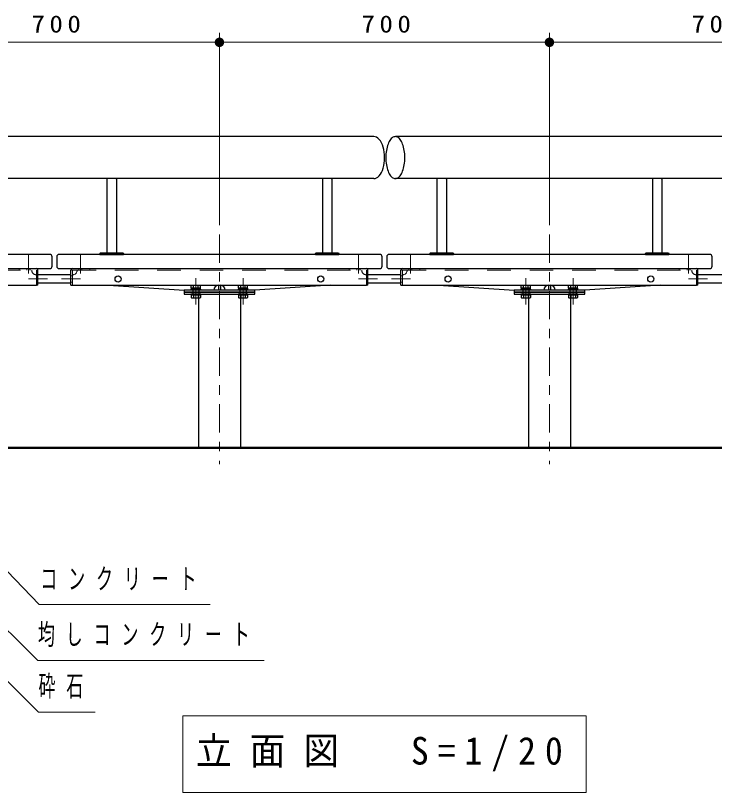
# Model space of a CAD drawing. Units: millimetres on the paper, scale 1:20. Extents: x -365 to 0, y 0 to 257.
# Drawn here: x -302.5 to -228.4, y 71.5 to 153.9 of the extents above; entities that cross this region are included whole.
import ezdxf

# ---------------------------------------------------------------- set-up
doc = ezdxf.new("R2010")
doc.units = ezdxf.units.MM
doc.linetypes.add('USER1', pattern=[4.5, 2.5, -2])
doc.linetypes.add('USER2', pattern=[6, 3, -1, 1, -1])
doc.layers.add('1_20', color=7, linetype='Continuous', lineweight=25)
doc.styles.add('ＭＳ ゴシック', font='')
doc.styles.get('ＭＳ ゴシック').set_extended_font_data('MS Gothic')

# ---------------------------------------------------------------- blocks, each defined once
blk = doc.blocks.new('filled_dot')
at = {"color": 0, "linetype": 'Continuous', "lineweight": -2, "const_width": 1.25}
blk.add_lwpolyline([(-0.625, 0, 1), (0.625, 0, 1)], format="xyb", close=True, dxfattribs=at)

msp = doc.modelspace()

# ---------------------------------------------------------------- linework, layer by layer
at = {"layer": '1_20', "lineweight": 13}
for p, q in [((-280.889, 131.692), (-280.889, 152.072)), ((-245.889, 131.692), (-245.889, 152.072)), ((-315.889, 151.072), (-280.889, 151.072)), ((-280.889, 151.072), (-245.889, 151.072)), ((-245.889, 151.072), (-210.889, 151.072)), ((-284.789, 79.638), (-284.789, 71.505)), ((-241.989, 79.638), (-284.789, 79.638)), ((-241.989, 71.505), (-241.989, 79.638)), ((-284.789, 71.505), (-241.989, 71.505))]:
    msp.add_line(p, q, dxfattribs=at)
at = {"layer": '1_20'}
for p, q in [((-264.522, 141.072), (-332.232, 141.072)), ((-194.522, 141.072), (-262.232, 141.072)), ((-264.522, 136.617), (-332.232, 136.617)), ((-292.816, 136.572), (-292.716, 136.672)), ((-292.816, 136.572), (-292.816, 128.732)), ((-292.716, 136.672), (-291.916, 136.672)), ((-291.816, 136.572), (-291.916, 136.672)), ((-291.816, 136.572), (-291.816, 128.732)), ((-269.961, 136.572), (-269.861, 136.672)), ((-269.961, 136.572), (-269.961, 128.732)), ((-269.861, 136.672), (-269.061, 136.672)), ((-268.961, 136.572), (-269.061, 136.672)), ((-268.961, 136.572), (-268.961, 128.732)), ((-194.522, 136.617), (-262.232, 136.617)), ((-257.816, 136.572), (-257.716, 136.672)), ((-257.816, 136.572), (-257.816, 128.732)), ((-257.716, 136.672), (-256.916, 136.672)), ((-256.816, 136.572), (-256.916, 136.672)), ((-256.816, 136.572), (-256.816, 128.732)), ((-234.961, 136.572), (-234.861, 136.672)), ((-234.961, 136.572), (-234.961, 128.732)), ((-234.861, 136.672), (-234.061, 136.672)), ((-233.961, 136.572), (-234.061, 136.672)), ((-233.961, 136.572), (-233.961, 128.732)), ((-293.566, 128.682), (-293.516, 128.732)), ((-293.566, 128.682), (-293.566, 128.572)), ((-293.566, 128.572), (-291.066, 128.572)), ((-293.516, 128.732), (-291.116, 128.732)), ((-291.116, 128.732), (-291.066, 128.682)), ((-291.066, 128.682), (-291.066, 128.572)), ((-270.711, 128.682), (-270.661, 128.732)), ((-270.711, 128.682), (-270.711, 128.572)), ((-270.711, 128.572), (-268.211, 128.572)), ((-270.661, 128.732), (-268.261, 128.732)), ((-268.261, 128.732), (-268.211, 128.682)), ((-268.211, 128.682), (-268.211, 128.572)), ((-258.566, 128.682), (-258.516, 128.732)), ((-258.566, 128.682), (-258.566, 128.572)), ((-258.566, 128.572), (-256.066, 128.572)), ((-258.516, 128.732), (-256.116, 128.732)), ((-256.116, 128.732), (-256.066, 128.682)), ((-256.066, 128.682), (-256.066, 128.572)), ((-235.711, 128.682), (-235.661, 128.732)), ((-235.711, 128.682), (-235.711, 128.572)), ((-235.711, 128.572), (-233.211, 128.572)), ((-235.661, 128.732), (-233.261, 128.732)), ((-233.261, 128.732), (-233.211, 128.682)), ((-233.211, 128.682), (-233.211, 128.572)), ((-300.976, 126.912), (-300.976, 127.072)), ((-300.139, 125.322), (-300.139, 126.912)), ((-296.639, 125.322), (-296.639, 126.912)), ((-265.976, 126.912), (-265.976, 127.072)), ((-265.139, 125.322), (-265.139, 126.912)), ((-261.639, 125.322), (-261.639, 126.912)), ((-230.976, 126.912), (-230.976, 127.072)), ((-230.139, 125.322), (-230.139, 126.912)), ((-296.639, 126.404), (-300.139, 126.404)), ((-261.639, 126.404), (-265.139, 126.404)), ((-226.639, 126.404), (-230.139, 126.404)), ((-331.479, 125.322), (-300.299, 125.322)), ((-300.139, 125.322), (-300.299, 125.322)), ((-296.639, 125.539), (-300.139, 125.539)), ((-296.639, 125.322), (-296.479, 125.322)), ((-296.479, 125.322), (-265.299, 125.322)), ((-292.659, 125.322), (-284.639, 124.797)), ((-283.879, 124.997), (-283.879, 125.322)), ((-283.634, 124.997), (-283.634, 125.322)), ((-283.143, 124.997), (-283.143, 125.322)), ((-282.898, 124.997), (-282.898, 125.322)), ((-281.001, 125.322), (-281.001, 124.797)), ((-280.776, 125.322), (-280.776, 124.797)), ((-278.879, 124.997), (-278.879, 125.322)), ((-278.634, 124.997), (-278.634, 125.322)), ((-278.143, 124.997), (-278.143, 125.322)), ((-277.898, 124.997), (-277.898, 125.322)), ((-269.118, 125.322), (-277.139, 124.797)), ((-265.139, 125.322), (-265.299, 125.322)), ((-261.639, 125.539), (-265.139, 125.539)), ((-261.639, 125.322), (-261.479, 125.322)), ((-261.479, 125.322), (-230.299, 125.322)), ((-257.659, 125.322), (-249.639, 124.797)), ((-248.879, 124.997), (-248.879, 125.322)), ((-248.634, 124.997), (-248.634, 125.322)), ((-248.143, 124.997), (-248.143, 125.322)), ((-247.898, 124.997), (-247.898, 125.322)), ((-246.001, 125.322), (-246.001, 124.797)), ((-245.776, 125.322), (-245.776, 124.797)), ((-243.879, 124.997), (-243.879, 125.322)), ((-243.634, 124.997), (-243.634, 125.322)), ((-243.143, 124.997), (-243.143, 125.322)), ((-242.898, 124.997), (-242.898, 125.322)), ((-234.118, 125.322), (-242.139, 124.797)), ((-230.139, 125.322), (-230.299, 125.322)), ((-226.639, 125.539), (-230.139, 125.539)), ((-283.914, 124.872), (-283.914, 124.797)), ((-282.864, 124.872), (-283.914, 124.872)), ((-282.864, 124.797), (-283.914, 124.797)), ((-282.898, 124.997), (-283.879, 124.997)), ((-283.849, 124.997), (-282.929, 124.997)), ((-283.849, 124.997), (-283.849, 124.872)), ((-283.849, 124.872), (-282.929, 124.872)), ((-283.714, 124.797), (-283.714, 124.572)), ((-283.714, 124.572), (-283.714, 124.347)), ((-283.389, 124.997), (-283.422, 124.872)), ((-283.355, 124.997), (-283.389, 124.872)), ((-283.064, 124.797), (-283.064, 124.572)), ((-283.064, 124.572), (-283.064, 124.347)), ((-282.929, 124.997), (-282.929, 124.872)), ((-282.864, 124.797), (-282.864, 124.872)), ((-278.914, 124.872), (-278.914, 124.797)), ((-277.864, 124.872), (-278.914, 124.872)), ((-277.864, 124.797), (-278.914, 124.797)), ((-277.898, 124.997), (-278.879, 124.997)), ((-278.849, 124.997), (-277.929, 124.997)), ((-278.849, 124.997), (-278.849, 124.872)), ((-278.849, 124.872), (-277.929, 124.872)), ((-278.714, 124.797), (-278.714, 124.572)), ((-278.714, 124.572), (-278.714, 124.347)), ((-278.389, 124.997), (-278.422, 124.872)), ((-278.355, 124.997), (-278.389, 124.872)), ((-278.064, 124.797), (-278.064, 124.572)), ((-278.064, 124.572), (-278.064, 124.347)), ((-277.929, 124.997), (-277.929, 124.872)), ((-277.864, 124.797), (-277.864, 124.872)), ((-248.914, 124.872), (-248.914, 124.797)), ((-247.864, 124.872), (-248.914, 124.872)), ((-247.864, 124.797), (-248.914, 124.797)), ((-247.898, 124.997), (-248.879, 124.997)), ((-248.849, 124.997), (-247.929, 124.997)), ((-248.849, 124.997), (-248.849, 124.872)), ((-248.849, 124.872), (-247.929, 124.872)), ((-248.714, 124.797), (-248.714, 124.572)), ((-248.714, 124.572), (-248.714, 124.347)), ((-248.389, 124.997), (-248.422, 124.872)), ((-248.355, 124.997), (-248.389, 124.872)), ((-248.064, 124.797), (-248.064, 124.572)), ((-248.064, 124.572), (-248.064, 124.347)), ((-247.929, 124.997), (-247.929, 124.872)), ((-247.864, 124.797), (-247.864, 124.872)), ((-243.914, 124.872), (-243.914, 124.797)), ((-242.864, 124.872), (-243.914, 124.872)), ((-242.864, 124.797), (-243.914, 124.797)), ((-242.898, 124.997), (-243.879, 124.997)), ((-243.849, 124.997), (-242.929, 124.997)), ((-243.849, 124.997), (-243.849, 124.872)), ((-243.849, 124.872), (-242.929, 124.872)), ((-243.714, 124.797), (-243.714, 124.572)), ((-243.714, 124.572), (-243.714, 124.347)), ((-243.389, 124.997), (-243.422, 124.872)), ((-243.355, 124.997), (-243.389, 124.872)), ((-243.064, 124.797), (-243.064, 124.572)), ((-243.064, 124.572), (-243.064, 124.347)), ((-242.929, 124.997), (-242.929, 124.872)), ((-242.864, 124.797), (-242.864, 124.872)), ((-282.864, 124.347), (-283.914, 124.347)), ((-283.914, 124.347), (-283.914, 124.272)), ((-283.914, 124.347), (-282.864, 124.347)), ((-283.914, 124.272), (-282.864, 124.272)), ((-283.879, 124.272), (-283.879, 123.997)), ((-283.879, 123.997), (-283.801, 123.952)), ((-282.976, 123.952), (-283.801, 123.952)), ((-283.634, 124.272), (-283.634, 123.997)), ((-283.143, 124.272), (-283.143, 123.997)), ((-283.116, 124.347), (-283.116, 108.072)), ((-282.898, 123.997), (-282.976, 123.952)), ((-282.898, 124.272), (-282.898, 123.997)), ((-282.864, 124.272), (-282.864, 124.347)), ((-277.864, 124.347), (-278.914, 124.347)), ((-278.914, 124.347), (-278.914, 124.272)), ((-278.914, 124.347), (-277.864, 124.347)), ((-278.914, 124.272), (-277.864, 124.272)), ((-278.879, 124.272), (-278.879, 123.997)), ((-278.879, 123.997), (-278.801, 123.952)), ((-277.976, 123.952), (-278.801, 123.952)), ((-278.661, 124.347), (-278.661, 108.072)), ((-278.634, 124.272), (-278.634, 123.997)), ((-278.143, 124.272), (-278.143, 123.997)), ((-277.898, 123.997), (-277.976, 123.952)), ((-277.898, 124.272), (-277.898, 123.997)), ((-277.864, 124.272), (-277.864, 124.347)), ((-247.864, 124.347), (-248.914, 124.347)), ((-248.914, 124.347), (-248.914, 124.272)), ((-248.914, 124.347), (-247.864, 124.347)), ((-248.914, 124.272), (-247.864, 124.272)), ((-248.879, 124.272), (-248.879, 123.997)), ((-248.879, 123.997), (-248.801, 123.952)), ((-247.976, 123.952), (-248.801, 123.952)), ((-248.634, 124.272), (-248.634, 123.997)), ((-248.143, 124.272), (-248.143, 123.997)), ((-248.116, 124.347), (-248.116, 108.072)), ((-247.898, 123.997), (-247.976, 123.952)), ((-247.898, 124.272), (-247.898, 123.997)), ((-247.864, 124.272), (-247.864, 124.347)), ((-242.864, 124.347), (-243.914, 124.347)), ((-243.914, 124.347), (-243.914, 124.272)), ((-243.914, 124.347), (-242.864, 124.347)), ((-243.914, 124.272), (-242.864, 124.272)), ((-243.879, 124.272), (-243.879, 123.997)), ((-243.879, 123.997), (-243.801, 123.952)), ((-242.976, 123.952), (-243.801, 123.952)), ((-243.661, 124.347), (-243.661, 108.072)), ((-243.634, 124.272), (-243.634, 123.997)), ((-243.143, 124.272), (-243.143, 123.997)), ((-242.898, 123.997), (-242.976, 123.952)), ((-242.898, 124.272), (-242.898, 123.997)), ((-242.864, 124.272), (-242.864, 124.347))]:
    msp.add_line(p, q, dxfattribs=at)
at = {"layer": '1_20', "linetype": 'USER2', "lineweight": 13}
for p, q in [((-280.889, 130.692), (-280.889, 106.329)), ((-245.889, 130.692), (-245.889, 106.329)), ((-301.139, 128.572), (-301.139, 126.54)), ((-295.639, 128.572), (-295.639, 126.54)), ((-266.139, 128.572), (-266.139, 126.54)), ((-260.639, 128.572), (-260.639, 126.54)), ((-231.139, 128.572), (-231.139, 126.54)), ((-299.13, 125.972), (-301.139, 125.972)), ((-297.647, 125.972), (-295.639, 125.972)), ((-283.389, 126.048), (-283.389, 123.26)), ((-278.389, 126.048), (-278.389, 123.26)), ((-264.13, 125.972), (-266.139, 125.972)), ((-262.647, 125.972), (-260.639, 125.972)), ((-248.389, 126.048), (-248.389, 123.26)), ((-243.389, 126.048), (-243.389, 123.26)), ((-229.13, 125.972), (-231.139, 125.972))]:
    msp.add_line(p, q, dxfattribs=at)
at = {"layer": '1_20', "color": 40}
for p, q in [((-298.889, 128.572), (-332.889, 128.572)), ((-263.889, 128.572), (-297.889, 128.572)), ((-228.889, 128.572), (-262.889, 128.572)), ((-298.639, 127.322), (-298.639, 128.322)), ((-298.139, 128.322), (-298.139, 127.322)), ((-263.639, 127.322), (-263.639, 128.322)), ((-263.139, 128.322), (-263.139, 127.322)), ((-228.639, 127.322), (-228.639, 128.322)), ((-332.889, 127.072), (-298.889, 127.072)), ((-297.889, 127.072), (-263.889, 127.072)), ((-262.889, 127.072), (-228.889, 127.072))]:
    msp.add_line(p, q, dxfattribs=at)
at = {"layer": '1_20', "linetype": 'USER1', "lineweight": 13}
for p, q in [((-331.479, 126.912), (-300.299, 126.912)), ((-302.139, 127.072), (-300.299, 127.072)), ((-302.139, 126.912), (-302.139, 127.072)), ((-301.301, 126.912), (-301.301, 127.072)), ((-300.299, 125.322), (-300.299, 126.912)), ((-294.639, 127.072), (-296.479, 127.072)), ((-296.479, 126.912), (-265.299, 126.912)), ((-296.479, 125.322), (-296.479, 126.912)), ((-295.801, 126.912), (-295.801, 127.072)), ((-295.476, 126.912), (-295.476, 127.072)), ((-294.639, 126.912), (-294.639, 127.072)), ((-267.139, 127.072), (-265.299, 127.072)), ((-267.139, 126.912), (-267.139, 127.072)), ((-266.301, 126.912), (-266.301, 127.072)), ((-265.299, 125.322), (-265.299, 126.912)), ((-259.639, 127.072), (-261.479, 127.072)), ((-261.479, 126.912), (-230.299, 126.912)), ((-261.479, 125.322), (-261.479, 126.912)), ((-260.801, 126.912), (-260.801, 127.072)), ((-260.476, 126.912), (-260.476, 127.072)), ((-259.639, 126.912), (-259.639, 127.072)), ((-232.139, 127.072), (-230.299, 127.072)), ((-232.139, 126.912), (-232.139, 127.072)), ((-231.301, 126.912), (-231.301, 127.072)), ((-230.299, 125.322), (-230.299, 126.912)), ((-300.299, 126.297), (-300.139, 126.297)), ((-296.479, 126.297), (-296.639, 126.297)), ((-265.299, 126.297), (-265.139, 126.297)), ((-261.479, 126.297), (-261.639, 126.297)), ((-230.299, 126.297), (-230.139, 126.297)), ((-300.299, 125.647), (-300.139, 125.647)), ((-296.479, 125.647), (-296.639, 125.647)), ((-265.299, 125.647), (-265.139, 125.647)), ((-261.479, 125.647), (-261.639, 125.647)), ((-230.299, 125.647), (-230.139, 125.647))]:
    msp.add_line(p, q, dxfattribs=at)
at = {"layer": '1_20', "lineweight": 50}
msp.add_line((-193.639, 108.072), (-313.661, 108.072), dxfattribs=at)
at = {"layer": '1_20'}
msp.add_lwpolyline([(-264.522, 136.617), (-264.371, 136.636), (-264.223, 136.693), (-264.081, 136.786), (-263.945, 136.915), (-263.82, 137.077), (-263.706, 137.269), (-263.607, 137.488), (-263.523, 137.73), (-263.457, 137.992), (-263.408, 138.268), (-263.379, 138.553), (-263.369, 138.844), (-263.379, 139.135), (-263.408, 139.421), (-263.457, 139.697), (-263.523, 139.958), (-263.607, 140.2), (-263.706, 140.419), (-263.82, 140.611), (-263.945, 140.773), (-264.081, 140.902), (-264.223, 140.996), (-264.371, 141.053), (-264.522, 141.072)], dxfattribs=at)
for points in [[(-262.232, 141.072), (-262.32, 141.063), (-262.408, 141.038), (-262.494, 140.996), (-262.578, 140.937), (-262.66, 140.863), (-262.738, 140.773), (-262.812, 140.669), (-262.882, 140.551), (-262.947, 140.419), (-263.007, 140.276), (-263.061, 140.122), (-263.108, 139.958), (-263.149, 139.786), (-263.183, 139.606), (-263.209, 139.421), (-263.228, 139.231), (-263.24, 139.038), (-263.243, 138.844), (-263.24, 138.65), (-263.228, 138.457), (-263.209, 138.268), (-263.183, 138.082), (-263.149, 137.903), (-263.108, 137.73), (-263.061, 137.567), (-263.007, 137.412), (-262.947, 137.269), (-262.882, 137.138), (-262.812, 137.02), (-262.738, 136.915), (-262.66, 136.825), (-262.578, 136.751), (-262.494, 136.693), (-262.408, 136.651), (-262.32, 136.625), (-262.232, 136.617), (-262.144, 136.625), (-262.057, 136.651), (-261.97, 136.693), (-261.886, 136.751), (-261.805, 136.825), (-261.727, 136.915), (-261.652, 137.02), (-261.582, 137.138), (-261.517, 137.269), (-261.458, 137.412), (-261.404, 137.567), (-261.356, 137.73), (-261.316, 137.903), (-261.282, 138.082), (-261.255, 138.268), (-261.236, 138.457), (-261.225, 138.65), (-261.221, 138.844), (-261.225, 139.038), (-261.236, 139.231), (-261.255, 139.421), (-261.282, 139.606), (-261.316, 139.786), (-261.356, 139.958), (-261.404, 140.122), (-261.458, 140.276), (-261.517, 140.419), (-261.582, 140.551), (-261.652, 140.669), (-261.727, 140.773), (-261.805, 140.863), (-261.886, 140.937), (-261.97, 140.996), (-262.057, 141.038), (-262.144, 141.063)], [(-277.139, 124.572), (-277.139, 124.797), (-284.639, 124.797), (-284.639, 124.572)], [(-277.139, 124.347), (-277.139, 124.572), (-284.639, 124.572), (-284.639, 124.347)], [(-242.139, 124.572), (-242.139, 124.797), (-249.639, 124.797), (-249.639, 124.572)], [(-242.139, 124.347), (-242.139, 124.572), (-249.639, 124.572), (-249.639, 124.347)]]:
    msp.add_lwpolyline(points, close=True, dxfattribs=at)
at = {"layer": '1_20', "lineweight": 13}
for points in [[(-306.809, 98.481), (-299.994, 91.459), (-281.882, 91.459)], [(-306.174, 91.427), (-300.141, 85.508), (-276.141, 85.508)], [(-307.762, 87.614), (-300.082, 80.039), (-294.082, 80.039)]]:
    msp.add_lwpolyline(points, dxfattribs=at)
at = {"layer": '1_20'}
for centre in [(-291.639, 125.972), (-270.139, 125.972), (-256.639, 125.972), (-235.139, 125.972)]:
    msp.add_circle(centre, 0.325, dxfattribs=at)
at = {"layer": '1_20', "color": 40}
for centre, start, end in [((-298.889, 128.322), 0, 90), ((-297.889, 128.322), 90, 180), ((-263.889, 128.322), 0, 90), ((-262.889, 128.322), 90, 180), ((-228.889, 128.322), 0, 90), ((-298.889, 127.322), 270, 0), ((-297.889, 127.322), 180, 270), ((-263.889, 127.322), 270, 0), ((-262.889, 127.322), 180, 270), ((-228.889, 127.322), 270, 0)]:
    msp.add_arc(centre, 0.25, start, end, dxfattribs=at)
at = {"layer": '1_20', "linetype": 'USER1', "lineweight": 13}
for centre, start, end in [((-300.299, 126.912), 180, 270), ((-296.479, 126.912), 270, 0), ((-265.299, 126.912), 180, 270), ((-261.479, 126.912), 270, 0), ((-230.299, 126.912), 180, 270)]:
    msp.add_arc(centre, 0.5, start, end, dxfattribs=at)
at = {"layer": '1_20'}
for centre, radius, start, end in [((-300.299, 126.912), 0.16, 0, 90), ((-296.479, 126.912), 0.16, 90, 180), ((-265.299, 126.912), 0.16, 0, 90), ((-261.479, 126.912), 0.16, 90, 180), ((-230.299, 126.912), 0.16, 0, 90), ((-281.001, 124.797), 0.5, 90, 180), ((-280.776, 124.797), 0.5, 0, 90), ((-246.001, 124.797), 0.5, 90, 180), ((-245.776, 124.797), 0.5, 0, 90), ((-283.757, 124.209), 0.245, 240.00001, 299.99999), ((-283.389, 124.641), 0.689, 249.136, 290.864), ((-283.021, 124.209), 0.245, 240.00001, 299.99999), ((-278.757, 124.209), 0.245, 240.00001, 299.99999), ((-278.389, 124.641), 0.689, 249.136, 290.864), ((-278.021, 124.209), 0.245, 240.00001, 299.99999), ((-248.757, 124.209), 0.245, 240.00001, 299.99999), ((-248.389, 124.641), 0.689, 249.136, 290.864), ((-248.021, 124.209), 0.245, 240.00001, 299.99999), ((-243.757, 124.209), 0.245, 240.00001, 299.99999), ((-243.389, 124.641), 0.689, 249.136, 290.864), ((-243.021, 124.209), 0.245, 240.00001, 299.99999)]:
    msp.add_arc(centre, radius, start, end, dxfattribs=at)

# ---------------------------------------------------------------- block references
at = {"layer": '1_20', "lineweight": 13, "xscale": 0.4, "yscale": 0.4, "rotation": 180}
for p in [(-280.889, 151.072), (-245.889, 151.072)]:
    msp.add_blockref('filled_dot', p, dxfattribs=at)
at = {"layer": '1_20', "lineweight": 13, "xscale": 0.4, "yscale": 0.4}
for p in [(-280.889, 151.072), (-245.889, 151.072)]:
    msp.add_blockref('filled_dot', p, dxfattribs=at)

# ---------------------------------------------------------------- texts
at = {"layer": '1_20', "style": 'ＭＳ ゴシック'}
for s, insert, char_height, attachment_point in [('\\T1.33;\\W1.15;700', (-297.972, 152.072), 1.833, 8), ('\\T1.33;\\W1.15;700', (-262.972, 152.072), 1.833, 8), ('\\T1.33;\\W1.15;700', (-227.972, 152.072), 1.833, 8), ('\\T1.64;\\W0.6;コンクリート', (-299.882, 94.109), 2.199, 4), ('\\T1.64;\\W0.6;均しコンクリート', (-300.141, 88.158), 2.199, 4), ('\\T1.64;\\W0.6;砕石', (-300.082, 82.689), 2.199, 4), ('\\T1.5;\\W0.95;立面図\u3000S=1/20', (-283.389, 75.572), 2.933, 4)]:
    msp.add_mtext(s, dxfattribs=dict(at, insert=insert, char_height=char_height, attachment_point=attachment_point))

doc.saveas('drawing.dxf')
